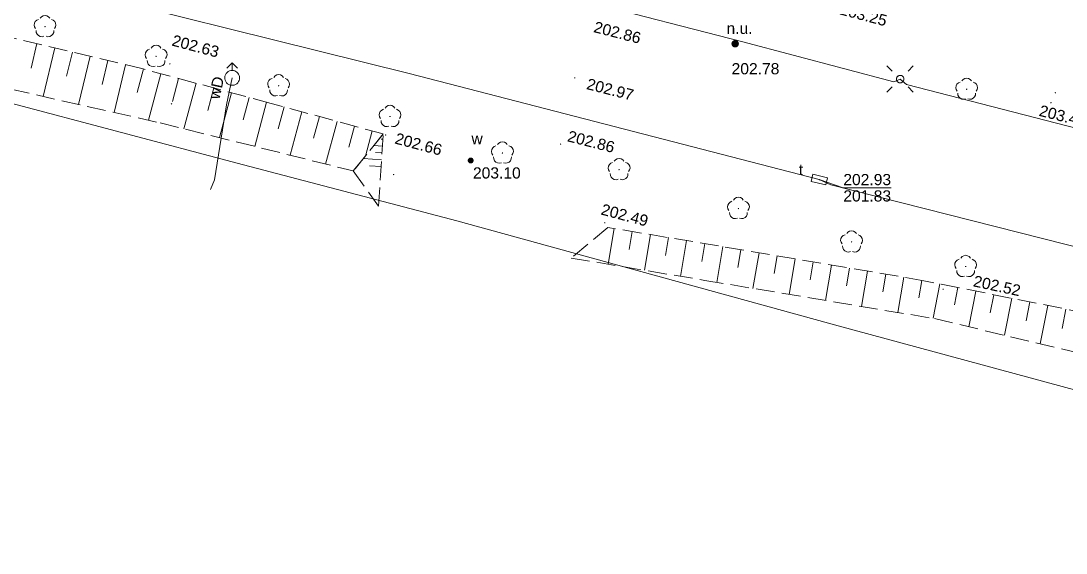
# Model space of a CAD drawing. Extents: x 0 to 7423283, y 0 to 5548300.
# Drawn here: x 7422403.4 to 7422473.5, y 5547654.7 to 5547690.4 of the extents above; entities that cross this region are included whole.
import ezdxf

# ---------------------------------------------------------------- set-up
doc = ezdxf.new("R2010")
doc.units = 0
doc.linetypes.add('PRZER2_5-1', pattern=[3.5, 2.5, -1])
doc.layers.get('0').update_dxf_attribs({"linetype": 'CONTINUOUS', "lineweight": 13})
for name, color, linetype, lineweight in [('BUBZ02', 7, 'PRZER2_5-1', 18), ('RTPW02', 7, 'CONTINUOUS', 13), ('RTPW02_O', 7, 'CONTINUOUS', 13), ('SUSM', 7, 'CONTINUOUS', 18)]:
    doc.layers.add(name, color=color, linetype=linetype, lineweight=lineweight)
for name, color, linetype, lineweight, true_color in [('EGBP04', 7, 'CONTINUOUS', 18, 0x008000), ('OBOP02', 7, 'CONTINUOUS', 18, 0x008000), ('SUPE04', 1, 'CONTINUOUS', 18, 0xff0000), ('SUPT01', 7, 'CONTINUOUS', 18, 0xff9100), ('SUPW03', 5, 'CONTINUOUS', 18, 0x0000ff), ('SUPW03_O', 5, 'CONTINUOUS', 18, 0x0000ff), ('SUUS02', 7, 'CONTINUOUS', 18, 0x0a0909), ('SUUS15', 7, 'CONTINUOUS', 18, 0xff9100), ('SUUS15_O', 7, 'CONTINUOUS', 18, 0xff9100)]:
    doc.layers.add(name, color=color, linetype=linetype, lineweight=lineweight, true_color=true_color)
for name, color, linetype, true_color in [('SUPS01_05', 7, 'CONTINUOUS', 0x803300), ('SUPS01_05_O', 7, 'CONTINUOUS', 0x803300), ('SUPS01_07', 7, 'CONTINUOUS', 0xff9100), ('SUPS01_07_O', 7, 'CONTINUOUS', 0xff9100), ('SUPS01_08', 5, 'CONTINUOUS', 0x0000ff), ('SUPS01_08_O', 5, 'CONTINUOUS', 0x0000ff), ('SUUS25', 7, 'CONTINUOUS', 0x0a0909), ('SUUS25_O', 7, 'CONTINUOUS', 0x0a0909), ('SUUS30_01', 7, 'CONTINUOUS', 0x0a0909), ('SUUS30_01_O', 7, 'CONTINUOUS', 0x0a0909)]:
    doc.layers.add(name, color=color, linetype=linetype, true_color=true_color)
doc.styles.add('GEO-INFO', font='Arial')

# ---------------------------------------------------------------- blocks, each defined once
blk = doc.blocks.new('EPPGN')
blk.add_hatch(color=0).paths.add_polyline_path([(-0.09, 0), (-0.085595, -0.027812), (-0.072812, -0.052901), (-0.052901, -0.072812), (-0.027812, -0.085595), (0, -0.09), (0.027812, -0.085595), (0.052901, -0.072812), (0.072812, -0.052901), (0.085595, -0.027812), (0.09, 0), (0.085595, 0.027812), (0.072812, 0.052901), (0.052901, 0.072812), (0.027812, 0.085595), (0, 0.09), (-0.027812, 0.085595), (-0.052901, 0.072812), (-0.072812, 0.052901), (-0.085595, 0.027812)])
blk = doc.blocks.new('KOLO')
blk.add_hatch(color=0).paths.add_polyline_path([(0, 0.5), (-0.12941, 0.482963), (-0.25, 0.433013), (-0.353553, 0.353553), (-0.433013, 0.25), (-0.482963, 0.12941), (-0.5, 0), (-0.482963, -0.12941), (-0.433013, -0.25), (-0.353553, -0.353553), (-0.25, -0.433013), (-0.12941, -0.482963), (0, -0.5), (0.12941, -0.482963), (0.25, -0.433013), (0.353553, -0.353553), (0.433013, -0.25), (0.482963, -0.12941), (0.5, 0), (0.482963, 0.12941), (0.433013, 0.25), (0.353553, 0.353553), (0.25, 0.433013), (0.12941, 0.482963)])
blk = doc.blocks.new('SPDLP')
blk.add_hatch(color=0).paths.add_polyline_path([(-0.09, 0), (-0.085595, -0.027812), (-0.072812, -0.052901), (-0.052901, -0.072812), (-0.027812, -0.085595), (0, -0.09), (0.027812, -0.085595), (0.052901, -0.072812), (0.072812, -0.052901), (0.085595, -0.027812), (0.09, 0), (0.085595, 0.027812), (0.072812, 0.052901), (0.052901, 0.072812), (0.027812, 0.085595), (0, 0.09), (-0.027812, 0.085595), (-0.052901, 0.072812), (-0.072812, 0.052901), (-0.085595, 0.027812)])
at = {"color": 0}
for points in [[(-0.268652, 1.271938), (-0.048001, 1.40916), (0.20623, 1.462858), (0.463525, 1.426585), (0.693003, 1.304695), (0.867117, 1.11182), (0.964971, 0.871109)], [(-1.292703, 0.137547), (-1.355024, 0.389802), (-1.327532, 0.648184), (-1.213525, 0.881678), (-1.026689, 1.062258), (-0.78945, 1.168249), (-0.530282, 1.186929)], [(1.126667, 0.648554), (1.325358, 0.481106), (1.454989, 0.255912), (1.5, 0), (1.454989, -0.255912), (1.325358, -0.481106), (1.126667, -0.648554)], [(-0.530282, -1.186929), (-0.78945, -1.168249), (-1.026689, -1.062258), (-1.213525, -0.881678), (-1.327532, -0.648184), (-1.355024, -0.389802), (-1.292703, -0.137547)], [(0.964971, -0.871109), (0.867117, -1.11182), (0.693003, -1.304695), (0.463525, -1.426585), (0.20623, -1.462858), (-0.048001, -1.40916), (-0.268652, -1.271938)]]:
    blk.add_lwpolyline(points, dxfattribs=at)
blk = doc.blocks.new('PROSTOKAT2-1_PELNY')
at = {"color": 0}
blk.add_lwpolyline([(1, 0.5), (1, -0.5), (-1, -0.5), (-1, 0.5)], close=True, dxfattribs=at)
blk = doc.blocks.new('SUSM01_01')
at = {"color": 0}
for points in [[(-0.353553, 0.353553), (-0.212132, 0.212132)], [(0.353553, 0.353553), (0.212132, 0.212132)], [(-0.353553, -0.353553), (-0.212132, -0.212132)], [(0.353553, -0.353553), (0.212132, -0.212132)]]:
    blk.add_lwpolyline(points, dxfattribs=at)
blk.add_lwpolyline([(0.1, 0), (0.093969, -0.034202), (0.076604, -0.064279), (0.05, -0.086603), (0.025882, -0.096593), (0, -0.1), (-0.025882, -0.096593), (-0.05, -0.086603), (-0.073305, -0.068017), (-0.090097, -0.043388), (-0.098883, -0.014904), (-0.098883, 0.014904), (-0.090097, 0.043388), (-0.073305, 0.068017), (-0.05, 0.086603), (-0.022252, 0.097493), (0.007473, 0.09972), (0.036534, 0.093087), (0.062349, 0.078183), (0.082624, 0.056332), (0.095557, 0.029476)], close=True, dxfattribs=at)
blk = doc.blocks.new('OKRAG_PELNY')
at = {"color": 0}
blk.add_lwpolyline([(0.5, 0), (0.482963, -0.12941), (0.433013, -0.25), (0.353553, -0.353553), (0.25, -0.433013), (0.12941, -0.482963), (0, -0.5), (-0.12941, -0.482963), (-0.25, -0.433013), (-0.353553, -0.353553), (-0.433013, -0.25), (-0.482963, -0.12941), (-0.5, 0), (-0.482963, 0.12941), (-0.433013, 0.25), (-0.353553, 0.353553), (-0.25, 0.433013), (-0.12941, 0.482963), (0, 0.5), (0.12941, 0.482963), (0.25, 0.433013), (0.353553, 0.353553), (0.433013, 0.25), (0.482963, 0.12941)], close=True, dxfattribs=at)
blk = doc.blocks.new('SUUS02')
at = {"color": 0}
blk.add_lwpolyline([(1, 0), (0.984808, -0.173648), (0.939693, -0.34202), (0.866025, -0.5), (0.766044, -0.642788), (0.642788, -0.766044), (0.5, -0.866025), (0.34202, -0.939693), (0.173648, -0.984808), (0, -1), (-0.173648, -0.984808), (-0.34202, -0.939693), (-0.5, -0.866025), (-0.654861, -0.75575), (-0.786053, -0.618159), (-0.888835, -0.458227), (-0.959493, -0.281733), (-0.995472, -0.095056), (-0.995472, 0.095056), (-0.959493, 0.281733), (-0.888835, 0.458227), (-0.786053, 0.618159), (-0.654861, 0.75575), (-0.5, 0.866025), (-0.327068, 0.945001), (-0.142315, 0.989821), (0.047582, 0.998867), (0.235759, 0.971812), (0.415415, 0.909632), (0.580057, 0.814576), (0.723734, 0.690079), (0.841254, 0.540641), (0.928368, 0.371662), (0.981929, 0.189251)], close=True, dxfattribs=at)
for points in [[(1, 0), (2, 0)], [(1.292893, 0.707107), (2, 0), (1.292893, -0.707107)]]:
    blk.add_lwpolyline(points, dxfattribs=at)

msp = doc.modelspace()

# ---------------------------------------------------------------- linework, layer by layer
at = {"layer": 'BUBZ02', "color": 7, "linetype": 'PRZER2_5-1', "lineweight": 18, "ltscale": 0.5, "elevation": 10.14}
for points in [[(7422304.3, 5547714.64), (7422304.41, 5547711.81), (7422324.59, 5547706.54), (7422343.75, 5547701.54), (7422357.57, 5547698.88), (7422380.84, 5547692.31), (7422380.55, 5547691.47), (7422386.28, 5547689.86), (7422394.23, 5547687.75), (7422412.78, 5547683.56), (7422425.72, 5547680.34), (7422427.73, 5547682.82)], [(7422427.73, 5547682.82), (7422420.21, 5547684.87), (7422411.64, 5547687.18), (7422396.63, 5547690.76), (7422386.89, 5547693.06), (7422380.3, 5547694.53), (7422365.84, 5547698.01), (7422354.66, 5547700.65), (7422349.17, 5547702.19), (7422343.18, 5547703.89), (7422332.28, 5547706.97), (7422317.67, 5547710.96), (7422304.3, 5547714.64)], [(7422427.73, 5547682.82), (7422425.72, 5547680.34), (7422427.41, 5547677.98)], [(7422427.41, 5547677.98), (7422427.73, 5547682.82)], [(7422505.45, 5547662.27), (7422493.73, 5547665.88), (7422483.35, 5547669.05), (7422476.65, 5547670.44), (7422463.97, 5547672.98), (7422450.21, 5547675.31), (7422442.79, 5547676.55), (7422440.32, 5547674.5)], [(7422440.32, 5547674.5), (7422449.28, 5547673), (7422464.68, 5547670.44), (7422481.55, 5547666.4), (7422498.46, 5547661.72), (7422502.25, 5547660.73), (7422505.45, 5547662.27)]]:
    msp.add_lwpolyline(points, dxfattribs=at)
at = {"layer": 'BUBZ02', "color": 7, "linetype": 'Continuous', "lineweight": 18, "elevation": 10.14, "flags": 128}
for points in [[(7422404.508, 5547688.881), (7422404.118, 5547687.243)], [(7422405.698, 5547688.597), (7422404.92, 5547685.335)], [(7422406.887, 5547688.314), (7422406.5, 5547686.69)], [(7422408.077, 5547688.03), (7422407.306, 5547684.797)], [(7422409.266, 5547687.746), (7422408.883, 5547686.137)], [(7422410.456, 5547687.462), (7422409.692, 5547684.258)], [(7422411.645, 5547687.179), (7422411.218, 5547685.594)], [(7422412.826, 5547686.86), (7422411.985, 5547683.74)], [(7422414.007, 5547686.542), (7422413.592, 5547685.002)], [(7422415.187, 5547686.224), (7422414.363, 5547683.166)], [(7422416.368, 5547685.906), (7422415.959, 5547684.388)], [(7422417.549, 5547685.587), (7422416.737, 5547682.575)], [(7422418.73, 5547685.269), (7422418.327, 5547683.775)], [(7422419.91, 5547684.951), (7422419.111, 5547681.985)], [(7422421.09, 5547684.63), (7422420.69, 5547683.161)], [(7422422.27, 5547684.308), (7422421.476, 5547681.396)], [(7422423.45, 5547683.987), (7422423.057, 5547682.544)], [(7422424.63, 5547683.665), (7422423.85, 5547680.805)], [(7422425.81, 5547683.344), (7422425.423, 5547681.927)], [(7422426.989, 5547683.022), (7422426.531, 5547681.341)], [(7422427.707, 5547682.468), (7422427.582, 5547682.476)], [(7422427.676, 5547682.008), (7422427.103, 5547682.046)], [(7422427.616, 5547681.089), (7422426.393, 5547681.17)], [(7422427.646, 5547681.549), (7422427.197, 5547681.578)], [(7422427.585, 5547680.63), (7422426.811, 5547680.681)], [(7422443.207, 5547676.48), (7422442.806, 5547674.084)], [(7422444.421, 5547676.277), (7422444.22, 5547675.079)], [(7422445.635, 5547676.075), (7422445.234, 5547673.677)], [(7422446.849, 5547675.872), (7422446.648, 5547674.673)], [(7422448.063, 5547675.669), (7422447.662, 5547673.271)], [(7422449.277, 5547675.466), (7422449.077, 5547674.267)], [(7422450.491, 5547675.262), (7422450.085, 5547672.866)], [(7422451.705, 5547675.057), (7422451.502, 5547673.861)], [(7422452.918, 5547674.851), (7422452.514, 5547672.462)], [(7422454.132, 5547674.646), (7422453.93, 5547673.453)], [(7422455.346, 5547674.44), (7422454.942, 5547672.059)], [(7422456.559, 5547674.235), (7422456.358, 5547673.046)], [(7422457.773, 5547674.029), (7422457.371, 5547671.655)], [(7422458.987, 5547673.824), (7422458.786, 5547672.639)], [(7422460.2, 5547673.618), (7422459.799, 5547671.251)], [(7422461.414, 5547673.413), (7422461.214, 5547672.231)], [(7422462.628, 5547673.207), (7422462.228, 5547670.848)], [(7422463.841, 5547673.002), (7422463.642, 5547671.824)], [(7422465.049, 5547672.764), (7422464.586, 5547670.456)], [(7422466.256, 5547672.522), (7422466.021, 5547671.349)], [(7422467.463, 5547672.28), (7422466.984, 5547669.888)], [(7422468.67, 5547672.039), (7422468.426, 5547670.82)], [(7422469.877, 5547671.797), (7422469.379, 5547669.315)], [(7422471.084, 5547671.555), (7422470.83, 5547670.291)], [(7422472.291, 5547671.313), (7422471.775, 5547668.741)], [(7422473.497, 5547671.072), (7422473.235, 5547669.763)]]:
    msp.add_lwpolyline(points, dxfattribs=at)
at = {"layer": 'SUPE04', "color": 1, "linetype": 'Continuous', "lineweight": 18, "true_color": 0xff0000, "elevation": 10.18}
for points in [[(7422401.69, 5547701.8), (7422409.64, 5547699.84), (7422413.83, 5547698.76), (7422414.66, 5547698.97), (7422414.93, 5547698.51), (7422422, 5547696.77), (7422433.34, 5547693.72), (7422440.61, 5547691.84), (7422440.94, 5547692), (7422441.22, 5547691.72), (7422451.83, 5547689), (7422461.96, 5547686.31), (7422462.38, 5547686.5), (7422462.8, 5547686.14), (7422492.88, 5547678.39)], [(7422383.96, 5547689.95), (7422394.64, 5547687.03), (7422417.94, 5547680.85), (7422432.65, 5547677), (7422458.23, 5547669.95), (7422493.63, 5547660.36), (7422510.81, 5547660.97), (7422525.79, 5547658.82), (7422532.48, 5547657.92), (7422532.88, 5547659.05), (7422544.81, 5547656.22), (7422546.97, 5547654.71)]]:
    msp.add_lwpolyline(points, dxfattribs=at)
at = {"layer": 'SUPS01_07_O', "color": 30, "linetype": 'Continuous', "lineweight": 9, "true_color": 0xff9100, "elevation": 10.8, "flags": 128}
for points in [[(7422461.773, 5547679.212), (7422458.57, 5547679.213), (7422456.96, 5547679.76)], [(7422458.57, 5547679.213), (7422461.773, 5547679.212)]]:
    msp.add_lwpolyline(points, dxfattribs=at)
at = {"layer": 'SUPT01', "color": 30, "linetype": 'Continuous', "lineweight": 18, "true_color": 0xff9100, "elevation": 10.18}
for points in [[(7422456.96, 5547679.76), (7422429.46, 5547686.88), (7422402.27, 5547693.64)], [(7422513.99, 5547665.22), (7422497.31, 5547669.38), (7422457.73, 5547679.41), (7422456.96, 5547679.76)]]:
    msp.add_lwpolyline(points, dxfattribs=at)
at = {"layer": 'SUPW03', "color": 5, "linetype": 'Continuous', "lineweight": 18, "true_color": 0x0000ff, "elevation": 10.18}
msp.add_lwpolyline([(7422416.14, 5547679.1), (7422416.42, 5547679.74), (7422417.21, 5547684.78), (7422417.6, 5547686.58)], dxfattribs=at)

# ---------------------------------------------------------------- block references
at = {"layer": 'EGBP04', "color": 96, "lineweight": 18, "true_color": 0x008000, "xscale": 0.5, "yscale": 0.5, "rotation": 90}
msp.add_blockref('EPPGN', (7422428.42, 5547680.1, 10.32), dxfattribs=at)
at = {"layer": 'OBOP02', "color": 96, "lineweight": 18, "true_color": 0x008000, "xscale": 0.5, "yscale": 0.5, "rotation": 90}
for p in [(7422405.05, 5547690.02, 10.12), (7422412.5, 5547688.02, 10.12), (7422420.71, 5547686.05, 10.12), (7422466.84, 5547685.82, 10.12), (7422428.18, 5547683.99, 10.12), (7422435.72, 5547681.54, 10.12), (7422443.54, 5547680.43, 10.12), (7422451.54, 5547677.82, 10.12), (7422459.12, 5547675.58, 10.12), (7422466.77, 5547673.93, 10.12)]:
    msp.add_blockref('SPDLP', p, dxfattribs=at)
at = {"layer": 'RTPW02', "color": 7, "lineweight": 13, "xscale": 0.09, "yscale": 0.09, "rotation": 90}
for p in [(7422413.42, 5547687.52, 10.2), (7422440.57, 5547686.58, 10.2), (7422472.79, 5547685.58, 10.2), (7422413.53, 5547684.84, 10.2), (7422472.49, 5547684.91, 10.2), (7422427.89, 5547682.75, 10.2), (7422439.61, 5547682.14, 10.2), (7422442.58, 5547676.86, 10.2), (7422465.26, 5547672.41, 10.2)]:
    msp.add_blockref('KOLO', p, dxfattribs=at)
at = {"layer": 'SUPS01_05', "color": 36, "lineweight": 5, "true_color": 0x803300, "xscale": 0.09, "yscale": 0.09, "rotation": 90}
msp.add_blockref('KOLO', (7422451.32, 5547688.87, 10.24), dxfattribs=at)
at = {"layer": 'SUPS01_07', "color": 30, "lineweight": 5, "true_color": 0xff9100, "xscale": 0.09, "yscale": 0.09, "rotation": 90}
msp.add_blockref('KOLO', (7422456.96, 5547679.76, 10.24), dxfattribs=at)
at = {"layer": 'SUPS01_08', "color": 5, "lineweight": 5, "true_color": 0x0000ff, "xscale": 0.09, "yscale": 0.09, "rotation": 90}
msp.add_blockref('KOLO', (7422433.59, 5547681.04, 10.24), dxfattribs=at)
at = {"layer": 'SUSM', "color": 7, "lineweight": 18, "rotation": 90}
for name, xscale, yscale in [('SUSM01_01', 2.5, 2.5), ('OKRAG_PELNY', 0.5, 0.5)]:
    msp.add_blockref(name, (7422462.38, 5547686.5, 10.24), dxfattribs=dict(at, xscale=xscale, yscale=yscale))
at = {"layer": 'SUUS02', "color": 18, "lineweight": 18, "true_color": 0x0a0909, "xscale": 0.5, "yscale": 0.5, "rotation": 90}
msp.add_blockref('SUUS02', (7422417.6, 5547686.58, 10.24), dxfattribs=at)
at = {"layer": 'SUUS15', "color": 30, "lineweight": 18, "true_color": 0xff9100, "xscale": 0.5, "yscale": 0.5, "rotation": 346.6605319511837}
msp.add_blockref('PROSTOKAT2-1_PELNY', (7422456.96, 5547679.76, 10.24), dxfattribs=at)
at = {"layer": 'SUUS25', "color": 18, "lineweight": 5, "true_color": 0x0a0909, "xscale": 0.4, "yscale": 0.4, "rotation": 359.9997925898467}
msp.add_blockref('KOLO', (7422433.59, 5547681.04, 10.24), dxfattribs=at)
at = {"layer": 'SUUS30_01', "color": 18, "lineweight": 5, "true_color": 0x0a0909, "xscale": 0.5, "yscale": 0.5, "rotation": 90}
msp.add_blockref('KOLO', (7422451.32, 5547688.87, 10.24), dxfattribs=at)

# ---------------------------------------------------------------- texts
at = {"layer": 'RTPW02_O', "color": 7, "linetype": 'Continuous', "lineweight": 0, "style": 'GEO-INFO'}
for s, rotation, p in [('203.25', 345.27682, (7422458.28, 5547690.85, 10.8)), ('202.86', 345.66581, (7422441.78, 5547689.66, 10.8)), ('202.63', 345.14945, (7422413.5, 5547688.76, 10.8)), ('202.97', 345.65679, (7422441.3, 5547685.84, 10.8)), ('203.44', 345.82023, (7422471.64, 5547684.05, 10.8)), ('202.66', 345.095, (7422428.45, 5547682.19, 10.8)), ('202.86', 345.63199, (7422440.02, 5547682.34, 10.8)), ('202.49', 345.07743, (7422442.27, 5547677.43, 10.8)), ('202.52', 347.80675, (7422467.23, 5547672.61, 10.8))]:
    msp.add_text(s, height=0.75, rotation=rotation, dxfattribs=at).set_placement(p)
at = {"layer": 'SUPS01_05_O', "color": 36, "linetype": 'Continuous', "lineweight": 0, "true_color": 0x803300, "style": 'GEO-INFO'}
msp.add_text('202.78', height=0.75, rotation=359.99979, dxfattribs=at).set_placement((7422451.08, 5547686.82, 10.8))
at = {"layer": 'SUPS01_07_O', "color": 30, "linetype": 'Continuous', "lineweight": 0, "true_color": 0xff9100, "style": 'GEO-INFO'}
for s, p in [('202.93', (7422458.57, 5547679.385)), ('201.83', (7422458.57, 5547678.29))]:
    msp.add_text(s, height=0.75, rotation=359.99979, dxfattribs=at).set_placement(p)
at = {"layer": 'SUPS01_08_O', "color": 5, "linetype": 'Continuous', "lineweight": 0, "true_color": 0x0000ff, "style": 'GEO-INFO'}
msp.add_text('203.10', height=0.75, rotation=359.99979, dxfattribs=at).set_placement((7422433.74, 5547679.83, 10.8))
at = {"layer": 'SUPW03_O', "color": 5, "linetype": 'Continuous', "lineweight": 0, "true_color": 0x0000ff, "style": 'GEO-INFO'}
msp.add_text('wD', height=0.75, rotation=77.69925, dxfattribs=at).set_placement((7422416.74, 5547685.1, 10.8))
at = {"layer": 'SUUS15_O', "color": 30, "linetype": 'Continuous', "lineweight": 0, "true_color": 0xff9100, "style": 'GEO-INFO'}
msp.add_text('t', height=0.75, rotation=359.99979, dxfattribs=at).set_placement((7422455.59, 5547680.05, 10.8))
at = {"layer": 'SUUS25_O', "color": 18, "linetype": 'Continuous', "lineweight": 0, "true_color": 0x0a0909, "style": 'GEO-INFO'}
msp.add_text('w', height=0.75, rotation=359.99979, dxfattribs=at).set_placement((7422433.64, 5547682.13, 10.8))
at = {"layer": 'SUUS30_01_O', "color": 18, "linetype": 'Continuous', "lineweight": 0, "true_color": 0x0a0909, "style": 'GEO-INFO'}
msp.add_text('n.u.', height=0.75, rotation=359.99979, dxfattribs=at).set_placement((7422450.74, 5547689.53, 10.8))

doc.saveas('drawing.dxf')
